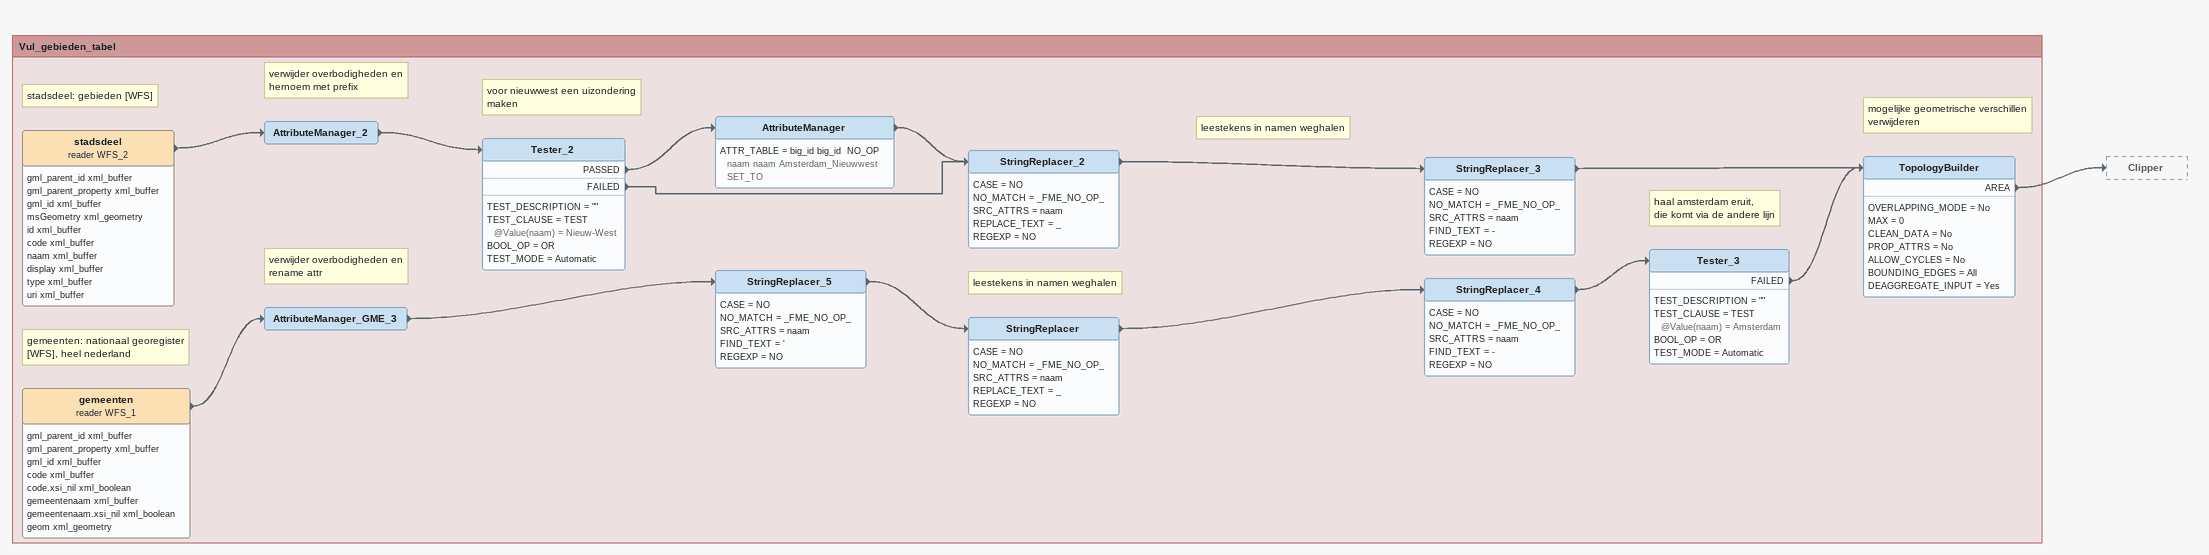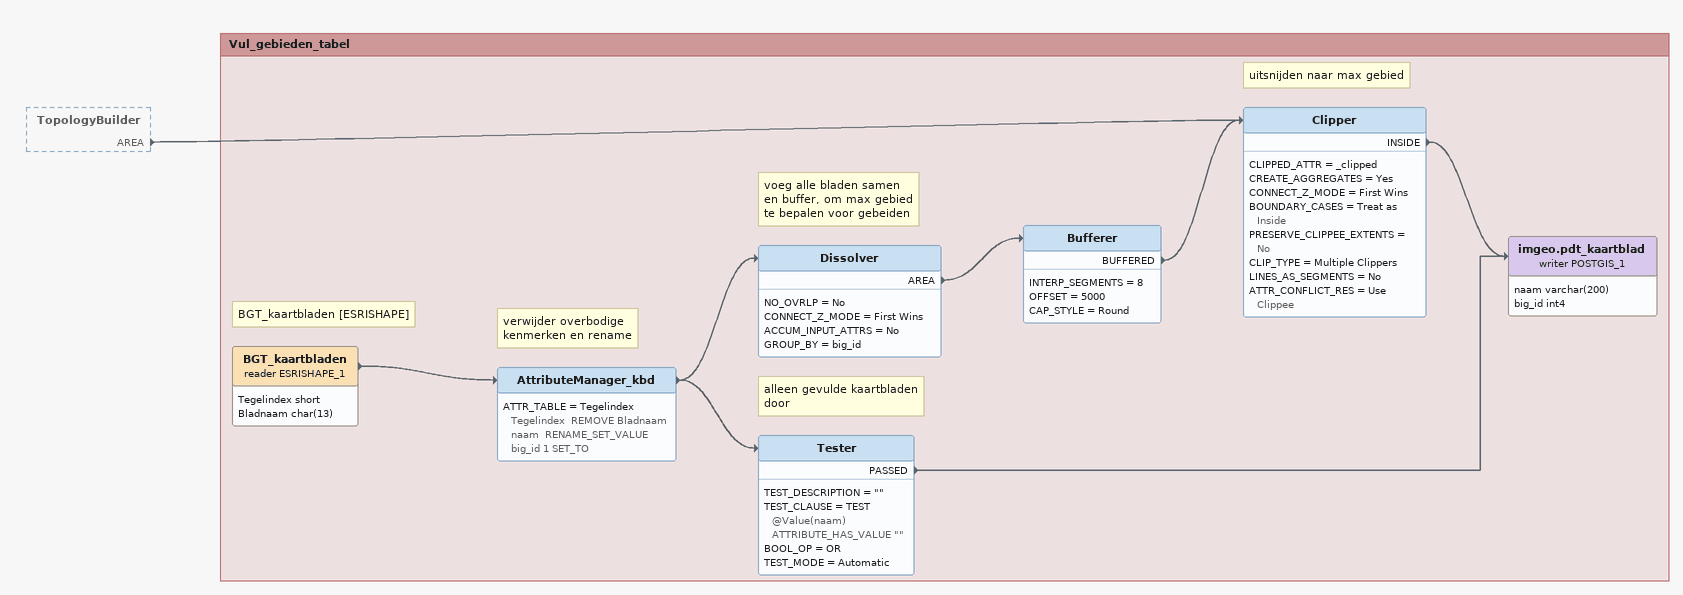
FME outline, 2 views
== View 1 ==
Bookmark: Vul_gebieden_tabel
Note: stadsdeel: gebieden [WFS]
stadsdeel (reader WFS_2)
    attributes: gml_parent_id xml_buffer, gml_parent_property xml_buffer, gml_id xml_buffer, msGeometry xml_geometry, id xml_buffer, code xml_buffer, naam xml_buffer, display xml_buffer, type xml_buffer, uri xml_buffer
    -> AttributeManager_2
Note: verwijder overbodigheden en hernoem met prefix
AttributeManager_2
    -> Tester_2
Note: voor nieuwwest een uizondering maken
Tester_2
    TEST_DESCRIPTION = ""
    TEST_CLAUSE = TEST @Value(naam) = Nieuw-West
    BOOL_OP = OR
    TEST_MODE = Automatic
    PASSED -> AttributeManager
    FAILED -> StringReplacer_2
AttributeManager
    ATTR_TABLE = big_id big_id  NO_OP naam naam Amsterdam_Nieuwwest SET_TO
    -> StringReplacer_2
Note: leestekens in namen weghalen
StringReplacer_2
    CASE = NO
    NO_MATCH = _FME_NO_OP_
    SRC_ATTRS = naam
    REPLACE_TEXT = _
    REGEXP = NO
    -> StringReplacer_3
StringReplacer_3
    CASE = NO
    NO_MATCH = _FME_NO_OP_
    SRC_ATTRS = naam
    FIND_TEXT = -
    REGEXP = NO
    -> TopologyBuilder
Note: gemeenten: nationaal georegister [WFS], heel nederland
gemeenten (reader WFS_1)
    attributes: gml_parent_id xml_buffer, gml_parent_property xml_buffer, gml_id xml_buffer, code xml_buffer, code.xsi_nil xml_boolean, gemeentenaam xml_buffer, gemeentenaam.xsi_nil xml_boolean, geom xml_geometry
    -> AttributeManager_GME_3
Note: verwijder overbodigheden en rename attr
AttributeManager_GME_3
    -> StringReplacer_5
StringReplacer_5
    CASE = NO
    NO_MATCH = _FME_NO_OP_
    SRC_ATTRS = naam
    FIND_TEXT = '
    REGEXP = NO
    -> StringReplacer
Note: leestekens in namen weghalen
StringReplacer
    CASE = NO
    NO_MATCH = _FME_NO_OP_
    SRC_ATTRS = naam
    REPLACE_TEXT = _
    REGEXP = NO
    -> StringReplacer_4
StringReplacer_4
    CASE = NO
    NO_MATCH = _FME_NO_OP_
    SRC_ATTRS = naam
    FIND_TEXT = -
    REGEXP = NO
    -> Tester_3
Note: haal amsterdam eruit, / die komt via de andere lijn
Tester_3
    TEST_DESCRIPTION = ""
    TEST_CLAUSE = TEST @Value(naam) = Amsterdam
    BOOL_OP = OR
    TEST_MODE = Automatic
    FAILED -> TopologyBuilder
Note: mogelijke geometrische verschillen verwijderen
TopologyBuilder
    OVERLAPPING_MODE = No
    MAX = 0
    CLEAN_DATA = No
    PROP_ATTRS = No
    ALLOW_CYCLES = No
    BOUNDING_EDGES = All
    DEAGGREGATE_INPUT = Yes
    AREA -> Clipper

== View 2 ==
TopologyBuilder [outside]
    AREA -> Clipper

Bookmark: Vul_gebieden_tabel
Note: BGT_kaartbladen [ESRISHAPE]
BGT_kaartbladen (reader ESRISHAPE_1)
    attributes: Tegelindex short, Bladnaam char(13)
    -> AttributeManager_kbd
Note: verwijder overbodige kenmerken en rename
AttributeManager_kbd
    ATTR_TABLE = Tegelindex Tegelindex  REMOVE Bladnaam naam  RENAME_SET_VALUE  big_id 1 SET_TO
    -> Tester
    -> Dissolver
Note: voeg alle bladen samen / en buffer, om max gebied / te bepalen voor gebeiden
Dissolver
    NO_OVRLP = No
    CONNECT_Z_MODE = First Wins
    ACCUM_INPUT_ATTRS = No
    GROUP_BY = big_id
    AREA -> Bufferer
Bufferer
    INTERP_SEGMENTS = 8
    OFFSET = 5000
    CAP_STYLE = Round
    BUFFERED -> Clipper
Note: uitsnijden naar max gebied
Clipper
    CLIPPED_ATTR = _clipped
    CREATE_AGGREGATES = Yes
    CONNECT_Z_MODE = First Wins
    BOUNDARY_CASES = Treat as Inside
    PRESERVE_CLIPPEE_EXTENTS = No
    CLIP_TYPE = Multiple Clippers
    LINES_AS_SEGMENTS = No
    ATTR_CONFLICT_RES = Use Clippee
    INSIDE -> imgeo.pdt_kaartblad (writer POSTGIS_1)
Note: alleen gevulde kaartbladen door
Tester
    TEST_DESCRIPTION = ""
    TEST_CLAUSE = TEST @Value(naam) ATTRIBUTE_HAS_VALUE ""
    BOOL_OP = OR
    TEST_MODE = Automatic
    PASSED -> imgeo.pdt_kaartblad (writer POSTGIS_1)
imgeo.pdt_kaartblad (writer POSTGIS_1)
    attributes: naam varchar(200), big_id int4
